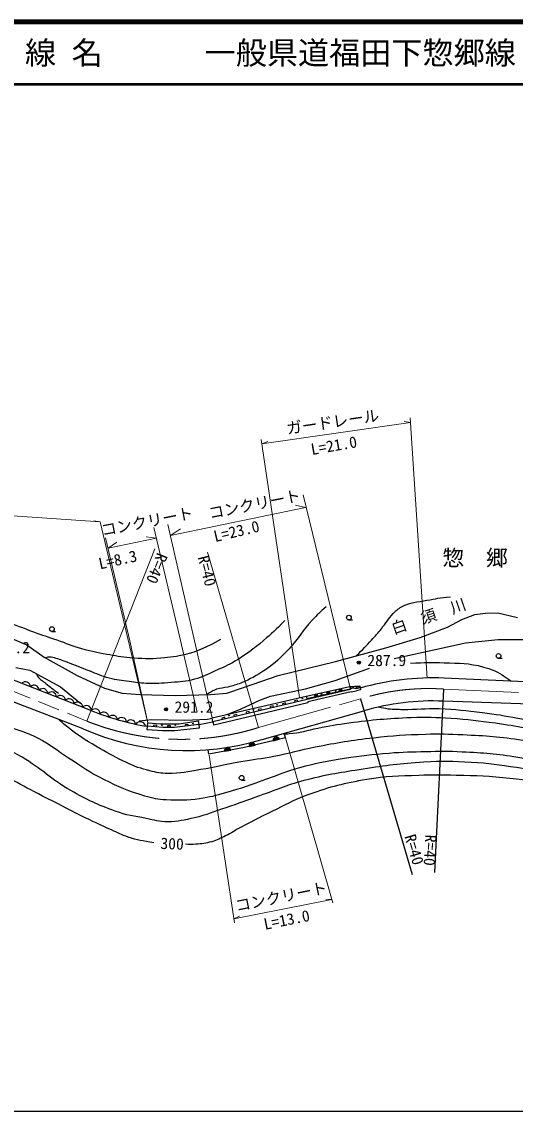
# Model space of a CAD drawing. Units: millimetres, scale not verified. Extents: x 40000 to 680000, y 20000 to 380000.
# Drawn here: x 187366 to 266628, y 205000 to 380000 of the extents above; entities that cross this region are included whole.
import ezdxf
from ezdxf.enums import TextEntityAlignment as Align

# ---------------------------------------------------------------- set-up
doc = ezdxf.new("R2010")
doc.units = ezdxf.units.MM
doc.header["$LTSCALE"] = 1000
doc.header["$PDMODE"] = 32
doc.header["$PDSIZE"] = 500
doc.linetypes.add('CHAIN', pattern=[18.5, 12, -1.5, 3.5, -1.5])
for name, color, linetype, lineweight in [('M-BGD', 7, 'Continuous', 25), ('M-BMK', 2, 'CHAIN', 13), ('M-STR-HTXT', 7, 'Continuous', 13), ('M-TTL', 2, 'Continuous', 140), ('M-TTL-BAND', 7, 'Continuous', 25), ('M-TTL-LINE', 7, 'Continuous', 50), ('M-TTL-TXT', 7, 'Continuous', 13)]:
    doc.layers.add(name, color=color, linetype=linetype, lineweight=lineweight)
doc.styles.add('ＭＳ ゴシック', font='')
doc.styles.get('ＭＳ ゴシック').set_extended_font_data('MS Gothic')

msp = doc.modelspace()

# ---------------------------------------------------------------- hatches: boundary and pattern name
at = {"layer": 'M-BGD'}
for points in [[(228736, 264745, 1), (227764, 264513)], [(220929, 263012, 0.41421), (220348, 263416, 0.41421), (219945, 262835)], [(224845, 263817, 0.41421), (224243, 264187, 0.41421), (223873, 263585)]]:
    msp.add_hatch(color=256, dxfattribs=at).paths.add_polyline_path(points)

# ---------------------------------------------------------------- linework, layer by layer
for p, q in [((239901, 283920), (240491, 283924)), ((255734, 282751), (258068, 283979)), ((258068, 283979), (260155, 284797)), ((260155, 284797), (261875, 285002)), ((261875, 285002), (263839, 285043)), ((263839, 285043), (267001, 284333)), ((192191, 282077), (192781, 282081)), ((251354, 281113), (255734, 282751)), ((185244, 281154), (188150, 279926)), ((245822, 279438), (251354, 281113)), ((253558, 279123), (258634, 280242)), ((258634, 280242), (263901, 280760)), ((263901, 280760), (270833, 280787)), ((198480, 269395), (173153, 279276)), ((188150, 279926), (190934, 277961)), ((237764, 277224), (245822, 279438)), ((247172, 277704), (253558, 279123)), ((190934, 277961), (196255, 274973)), ((228553, 274973), (237764, 277224)), ((263941, 277749), (264530, 277753)), ((197216, 266447), (174681, 275043)), ((186430, 276271), (188640, 275862)), ((188640, 275862), (193607, 273187)), ((196255, 274973), (200636, 272967)), ((222986, 273049), (228553, 274973)), ((237702, 274210), (243242, 276148)), ((193607, 273187), (196863, 270514)), ((220325, 272148), (222986, 273049)), ((232954, 272873), (237702, 274210)), ((272598, 273786), (255198, 274573)), ((200636, 272967), (203501, 272148)), ((203501, 272148), (206366, 271944)), ((206366, 271944), (212016, 271780)), ((212016, 271780), (217706, 271944)), ((217706, 271944), (220325, 272148)), ((225613, 271018), (227305, 271645)), ((227305, 271645), (232954, 272873)), ((253728, 243328), (255147, 272812)), ((220360, 268742), (222611, 269626)), ((222611, 269626), (225613, 271018)), ((241757, 271230), (250062, 242999)), ((272295, 270258), (255053, 270864)), ((206237, 267715), (208229, 267906)), ((208229, 267906), (213551, 267797)), ((213551, 267797), (217208, 267961)), ((217208, 267961), (217944, 268115)), ((225953, 264728), (242322, 269309)), ((229709, 264977), (223162, 263415)), ((229709, 264977), (229509, 265723)), ((217413, 262378), (217318, 263057)), ((223162, 263415), (217413, 262378)), ((222679, 258189), (223269, 258193))]:
    msp.add_line(p, q, dxfattribs=at)
for points in [[(228736, 264745, 1), (227764, 264513)], [(220929, 263012, 0.41421), (220348, 263416, 0.41421), (219945, 262835)], [(224845, 263817, 0.41421), (224243, 264187, 0.41421), (223873, 263585)]]:
    msp.add_lwpolyline(points, format="xyb", close=True, dxfattribs=at)
for centre, radius in [((239907, 284295), 375), ((192197, 282452), 375), ((263946, 278124), 375), ((241515, 277060), 150), ((241515, 277060), 120), ((241515, 277060), 90), ((241515, 277060), 60), ((241515, 277060), 30), ((241515, 277060), 20), ((210544, 269571), 150), ((210544, 269571), 120), ((210544, 269571), 90), ((210544, 269571), 60), ((210544, 269571), 30), ((210544, 269571), 20), ((222685, 258564), 375)]:
    msp.add_circle(centre, radius, dxfattribs=at)
for centre, radius, start, end in [((187951, 273167), 812, 1.30783, 136.0681), ((189348, 272622), 812, 1.30783, 136.0681), ((253574, 230519), 44084, 87.88984, 105.58403), ((190746, 272077), 812, 1.30783, 136.0681), ((192143, 271531), 812, 1.30783, 136.0681), ((193540, 270986), 812, 1.30783, 136.0681), ((194938, 270441), 812, 1.30783, 136.0681), ((196335, 269896), 812, 1.30783, 136.0681), ((197733, 269351), 812, 1.30783, 136.0681), ((199138, 268815), 812, 2.12949, 136.88976), ((253340, 232009), 38893, 87.47536, 106.45716), ((213494, 305212), 38837, 247.25776, 261.18177), ((200544, 268290), 812, 2.12949, 136.88976), ((201949, 267766), 812, 8.8387, 136.88976), ((203414, 267441), 800, 4.27408, 145.83974), ((204874, 267051), 800, 8.7025, 145.83974), ((213881, 303965), 41052, 246.05054, 287.10172), ((206387, 266702), 862, 12.17492, 146.912), ((207951, 266413), 862, 146.91187, 146.912)]:
    msp.add_arc(centre, radius, start, end, dxfattribs=at)
for points, knots in [([(169494, 290001), (170776, 289610), (171137, 289505), (172166, 289117), (173051, 288783), (173537, 288570), (174404, 288189), (175798, 287577), (176539, 287146), (177933, 286534), (179146, 286001), (179836, 285726), (181062, 285224), (182443, 284658), (183221, 284351), (184610, 283805), (186425, 283091), (187435, 282671), (189268, 282003), (190716, 281476), (191541, 281218), (192997, 280712), (194547, 280173), (195385, 279778), (196963, 279329), (198517, 278887), (199412, 278724), (201002, 278438), (202451, 278176), (203264, 278000), (204732, 277892), (206674, 277748), (207777, 277651), (209717, 277819), (211293, 277956), (212182, 278064), (213719, 278438), (216041, 279001), (216894, 279536), (219359, 280803)], [0, 0, 0, 0, 1, 1, 1, 2, 2, 2, 3, 3, 3, 4, 4, 4, 5, 5, 5, 6, 6, 6, 7, 7, 7, 8, 8, 8, 9, 9, 9, 10, 10, 10, 11, 11, 11, 12, 12, 12, 13, 13, 13, 13]), ([(241063, 278131), (242281, 279326), (242626, 279647), (243559, 280683), (244186, 281380), (244536, 281773), (245124, 282503), (245880, 283441), (246199, 284055), (247016, 284941), (247472, 285435), (247773, 285690), (248362, 286014), (249809, 286809), (250837, 286744), (252456, 287069), (253915, 287363), (254434, 287433), (256222, 287651)], [0, 0, 0, 0, 1, 1, 1, 2, 2, 2, 3, 3, 3, 4, 4, 4, 5, 5, 5, 6, 6, 6, 6]), ([(236262, 286039), (235186, 285081), (234886, 284771), (234052, 283910), (232438, 282244), (231899, 280990), (230313, 279298), (228949, 277844), (228155, 277014), (226492, 275914), (225037, 274950), (224177, 274448), (222562, 273785), (221767, 273459), (221297, 273333), (220461, 273130), (219764, 272961), (219333, 273023), (218660, 272776), (218011, 272537), (217759, 272370), (217107, 271927)], [0, 0, 0, 0, 1, 1, 1, 2, 2, 2, 3, 3, 3, 4, 4, 4, 5, 5, 5, 6, 6, 6, 7, 7, 7, 7]), ([(229621, 283841), (228083, 282259), (227604, 281792), (226200, 280603), (224512, 279172), (223508, 278421), (221615, 277273), (220441, 276561), (219702, 276307), (218450, 275745), (217162, 275166), (216467, 274743), (215102, 274380), (213680, 274003), (212838, 273987), (211373, 273853), (209801, 273709), (208911, 273675), (207334, 273725), (206269, 273760), (205678, 273876), (204623, 274017), (203366, 274184), (202644, 274212), (201421, 274544), (200121, 274897), (199443, 275253), (198182, 275727), (196790, 276250), (196028, 276589), (194635, 277109), (193851, 277402), (193422, 277600), (192615, 277819), (192215, 277927), (191966, 278008), (191560, 277928), (191410, 277899), (191341, 277887), (191183, 277821)], [0, 0, 0, 0, 1, 1, 1, 2, 2, 2, 3, 3, 3, 4, 4, 4, 5, 5, 5, 6, 6, 6, 7, 7, 7, 8, 8, 8, 9, 9, 9, 10, 10, 10, 11, 11, 11, 12, 12, 12, 13, 13, 13, 13]), ([(249800, 276967), (252331, 277107), (253094, 277130), (255203, 277049), (257694, 276953), (259146, 277021), (261548, 276353), (262770, 276014), (263453, 275744), (264536, 275084), (265120, 274729), (265346, 274585), (265972, 274086)], [0, 0, 0, 0, 1, 1, 1, 2, 2, 2, 3, 3, 3, 4, 4, 4, 4]), ([(166603, 275489), (167301, 274842), (167588, 274663), (168260, 274188), (170338, 272719), (171915, 272635), (174237, 271595), (176003, 270804), (176939, 270242), (178712, 269466), (181012, 268461), (182332, 267972), (184662, 267038), (186736, 266206), (187995, 265957), (189983, 264936), (192014, 263894), (192964, 262987), (194895, 261771), (197066, 260403), (198185, 259458), (200490, 258332), (202987, 257112), (204412, 256413), (207094, 255685), (208422, 255324), (209186, 255120), (210560, 255057), (212659, 254962), (213858, 254935), (215936, 255248), (217598, 255499), (218522, 255716), (220139, 256176), (222755, 256921), (224169, 257506), (226743, 258387), (228803, 259092), (229913, 259628), (232010, 260215), (234776, 260990), (236379, 261229), (239215, 261689), (241991, 262139), (243561, 262313), (246365, 262535), (248672, 262718), (249972, 262735), (252287, 262780), (254557, 262825), (255832, 262870), (258099, 262753), (261608, 262573), (263582, 262438), (267051, 261880), (270676, 261297), (272688, 260812), (276220, 259806), (278444, 259172), (279704, 258833), (281842, 257950), (283019, 257464), (283434, 257290), (284816, 256613)], [0, 0, 0, 0, 1, 1, 1, 2, 2, 2, 3, 3, 3, 4, 4, 4, 5, 5, 5, 6, 6, 6, 7, 7, 7, 8, 8, 8, 9, 9, 9, 10, 10, 10, 11, 11, 11, 12, 12, 12, 13, 13, 13, 14, 14, 14, 15, 15, 15, 16, 16, 16, 17, 17, 17, 18, 18, 18, 19, 19, 19, 20, 20, 20, 21, 21, 21, 21]), ([(189641, 275323), (189742, 275115), (189795, 275048), (189909, 274881), (190303, 274305), (190710, 274143), (191243, 273692), (191997, 273056), (192274, 272864), (193245, 272152)], [0, 0, 0, 0, 1, 1, 1, 2, 2, 2, 3, 3, 3, 3]), ([(281323, 256422), (278702, 257501), (277870, 257789), (275592, 258469), (272261, 259462), (270297, 259668), (266859, 260188), (264026, 260616), (262433, 260861), (259573, 261034), (256594, 261214), (254912, 261228), (251932, 261061), (248107, 260847), (245976, 260521), (242189, 259942), (238661, 259403), (236671, 259124), (233211, 258250), (230145, 257476), (228530, 256692), (225542, 255658), (223436, 254929), (222281, 254451), (220166, 253747), (218193, 253090), (217119, 252596), (215090, 252137), (213439, 251764), (212499, 251490), (210806, 251482), (209435, 251476), (208684, 251761), (207340, 252028), (205385, 252417), (204246, 252519), (202373, 253202), (199482, 254254), (197895, 254980), (195223, 256504), (192012, 258334), (190608, 259986), (187418, 261852), (185200, 263150), (183905, 263797), (181551, 264827), (178990, 265947), (177494, 266428), (174892, 267447), (173006, 268185), (171922, 268531), (170061, 269330), (168029, 270202), (166854, 270669), (165013, 271895), (164326, 272353), (164066, 272514), (163293, 273123)], [0, 0, 0, 0, 1, 1, 1, 2, 2, 2, 3, 3, 3, 4, 4, 4, 5, 5, 5, 6, 6, 6, 7, 7, 7, 8, 8, 8, 9, 9, 9, 10, 10, 10, 11, 11, 11, 12, 12, 12, 13, 13, 13, 14, 14, 14, 15, 15, 15, 16, 16, 16, 17, 17, 17, 18, 18, 18, 19, 19, 19, 19]), ([(317469, 267360), (315394, 267006), (314753, 266846), (313048, 266377), (310182, 265590), (308592, 264986), (305966, 263594), (304356, 262740), (303608, 262004), (302077, 261015), (300851, 260223), (300206, 259708), (298925, 259009), (298128, 258574), (297718, 258209), (296837, 257986), (296325, 257855), (296001, 257784), (295487, 257904), (294804, 258063), (294501, 258380), (293890, 258722), (292113, 259719), (291241, 260494), (289428, 261424), (287786, 262267), (286836, 262684), (285130, 263389), (283503, 264062), (282595, 264462), (280914, 264985), (278207, 265828), (276640, 266132), (273873, 266746), (271215, 267335), (269717, 267622), (267037, 268097), (264821, 268489), (263581, 268731), (261347, 268997), (258653, 269319), (257139, 269496), (254429, 269611), (252151, 269708), (250872, 269455), (248593, 269497), (247675, 269515), (247155, 269484), (246246, 269607), (245605, 269693), (245372, 269736), (244619, 269912)], [0, 0, 0, 0, 1, 1, 1, 2, 2, 2, 3, 3, 3, 4, 4, 4, 5, 5, 5, 6, 6, 6, 7, 7, 7, 8, 8, 8, 9, 9, 9, 10, 10, 10, 11, 11, 11, 12, 12, 12, 13, 13, 13, 14, 14, 14, 15, 15, 15, 16, 16, 16, 17, 17, 17, 17]), ([(280172, 261045), (277645, 262115), (276858, 262425), (274660, 263091), (272061, 263879), (270551, 264167), (267864, 264565), (264127, 265119), (262006, 265270), (258231, 265438), (255877, 265543), (254555, 265594), (252200, 265520), (248953, 265418), (247131, 265311), (243904, 264947), (240205, 264530), (238145, 264169), (234489, 263473), (231880, 262977), (230466, 262471), (227857, 261972), (225790, 261577), (224607, 261497), (222536, 261126), (220002, 260673), (218612, 260260), (216068, 259871), (214020, 259558), (212872, 259217), (210801, 259243), (209669, 259258), (209036, 259416), (207935, 259680), (206431, 260041), (205607, 260353), (204197, 260990), (202467, 261772), (201552, 262327), (199912, 263282), (198060, 264361), (196993, 264942), (195300, 266257), (194476, 266897), (194179, 267125), (193245, 267962)], [0, 0, 0, 0, 1, 1, 1, 2, 2, 2, 3, 3, 3, 4, 4, 4, 5, 5, 5, 6, 6, 6, 7, 7, 7, 8, 8, 8, 9, 9, 9, 10, 10, 10, 11, 11, 11, 12, 12, 12, 13, 13, 13, 14, 14, 14, 15, 15, 15, 15]), ([(292393, 257539), (290150, 258738), (289545, 259044), (287699, 259968), (284743, 261446), (283146, 262439), (280031, 263543), (277283, 264516), (275696, 264945), (272853, 265590), (269207, 266416), (267139, 266778), (263438, 267309), (260679, 267705), (259125, 267898), (256343, 268073), (253842, 268230), (252433, 268320), (249930, 268209), (246007, 268036), (243807, 267851), (239914, 267336), (237953, 267077), (236869, 266833), (234920, 266490), (233118, 266173), (232149, 265684), (230320, 265597), (230019, 265583), (229906, 265567), (229548, 265576)], [0, 0, 0, 0, 1, 1, 1, 2, 2, 2, 3, 3, 3, 4, 4, 4, 5, 5, 5, 6, 6, 6, 7, 7, 7, 8, 8, 8, 9, 9, 9, 10, 10, 10, 10]), ([(208596, 248133), (206670, 248434), (206023, 248492), (204461, 249034), (203378, 249409), (202806, 249712), (201760, 250180), (199840, 251037), (198773, 251538), (196888, 252472), (194460, 253676), (193122, 254394), (190707, 255624), (187062, 257481), (185103, 258692), (181374, 260373), (178109, 261844), (176208, 262502), (172859, 263770), (170258, 264755), (168832, 265423), (166146, 266145), (163986, 266725), (162726, 266898), (160497, 267086), (158489, 267255), (157351, 267198), (155339, 267086), (152982, 266955), (151647, 266924), (149322, 266513), (147897, 266261), (147149, 265871), (145719, 265653), (143758, 265354), (142626, 265377), (140643, 265449), (138715, 265518), (137638, 265680), (135731, 265981), (134505, 266174), (133843, 266417), (132620, 266636), (131267, 266878), (130514, 267102), (129141, 267168), (127602, 267242), (126721, 267145), (125211, 266840), (123246, 266444), (122253, 265814), (120421, 264998), (117285, 263602), (116245, 262787), (112848, 260536)], [0, 0, 0, 0, 1, 1, 1, 2, 2, 2, 3, 3, 3, 4, 4, 4, 5, 5, 5, 6, 6, 6, 7, 7, 7, 8, 8, 8, 9, 9, 9, 10, 10, 10, 11, 11, 11, 12, 12, 12, 13, 13, 13, 14, 14, 14, 15, 15, 15, 16, 16, 16, 17, 17, 17, 18, 18, 18, 18]), ([(279168, 255379), (276376, 256333), (275534, 256598), (273151, 257180), (270313, 257872), (268685, 258126), (265782, 258449), (262424, 258822), (260523, 258858), (257145, 258940), (254795, 258997), (253476, 259038), (251127, 258940), (247858, 258804), (246001, 258839), (242777, 258285), (239081, 257650), (237011, 257146), (233484, 255870), (231405, 255117), (230313, 254508), (228327, 253537), (226040, 252418), (224760, 251786), (222514, 250589), (221560, 250081), (221073, 249706), (220099, 249238), (219252, 248833), (218784, 248576), (217888, 248297), (216914, 247994), (216328, 247941), (215309, 247887), (214671, 247854), (214432, 247849), (213672, 247887)], [0, 0, 0, 0, 1, 1, 1, 2, 2, 2, 3, 3, 3, 4, 4, 4, 5, 5, 5, 6, 6, 6, 7, 7, 7, 8, 8, 8, 9, 9, 9, 10, 10, 10, 11, 11, 11, 12, 12, 12, 12])]:
    msp.add_open_spline(points, degree=3, knots=knots, dxfattribs=at)
for p in [(241515, 277060), (210544, 269571)]:
    msp.add_point(p, dxfattribs=at)
at = {"layer": 'M-BMK'}
for p, q in [((177571, 275888), (197796, 267663)), ((255147, 272812), (272504, 272036)), ((225414, 266642), (241757, 271230))]:
    msp.add_line(p, q, dxfattribs=at)
for centre, radius, start, end in [((252694, 236132), 36763, 86.17437, 107.30854), ((213035, 305797), 41065, 248.21694, 287.54521)]:
    msp.add_arc(centre, radius, start, end, dxfattribs=at)
at = {"layer": 'M-STR-HTXT'}
for p, q in [((225941, 312192), (249794, 315654)), ((249794, 315654), (248796, 315772)), ((252481, 274585), (249746, 316375)), ((231996, 271437), (225832, 312927)), ((225941, 312192), (226864, 312589)), ((232565, 304017), (240037, 273218)), ((232962, 301982), (231353, 302332)), ((180830, 300955), (199950, 299695)), ((199950, 299695), (198956, 299842)), ((199950, 299695), (207630, 267367)), ((217930, 268179), (210820, 299268)), ((208975, 297064), (207343, 297256)), ((197796, 267663), (208739, 295336)), ((217172, 294817), (225414, 266642)), ((237345, 238469), (229709, 264977)), ((217447, 262175), (221547, 235240)), ((221447, 235898), (237196, 238984)), ((237196, 238984), (236195, 239052)), ((221447, 235898), (222349, 236339))]:
    msp.add_line(p, q, dxfattribs=at)
for points in [[(232962, 301982), (211231, 297474), (212884, 298551)], [(208577, 298778), (212470, 282195), (215542, 269109)], [(207630, 267367), (204710, 280586), (200834, 297087)], [(208979, 297065), (201219, 295430), (202629, 296426)]]:
    msp.add_lwpolyline(points, dxfattribs=at)
at = {"layer": 'M-TTL'}
msp.add_line((680000, 380000), (40000, 380000), dxfattribs=at)
at = {"layer": 'M-TTL-BAND'}
for p, q in [((233042, 271679), (240037, 273218)), ((240037, 273218), (241692, 273356)), ((240037, 273218), (240107, 272874)), ((241692, 273356), (241731, 272983)), ((217930, 268179), (233042, 271679)), ((233042, 271679), (233159, 271303)), ((233159, 271303), (240107, 272874)), ((233159, 271303), (233198, 271150)), ((240166, 272758), (233198, 271150)), ((240256, 272368), (233297, 270762)), ((234871, 271946), (234383, 271836)), ((234383, 271836), (234438, 271592)), ((234926, 271703), (234871, 271946)), ((236822, 272388), (236334, 272277)), ((236334, 272277), (236389, 272033)), ((236877, 272144), (236822, 272388)), ((238772, 272829), (238285, 272718)), ((238285, 272718), (238340, 272474)), ((238827, 272585), (238772, 272829)), ((240721, 272956), (240107, 272874)), ((240107, 272874), (240166, 272758)), ((240256, 272368), (241129, 272544)), ((241065, 272837), (240721, 272956)), ((241731, 272983), (241065, 272837)), ((241795, 272690), (241129, 272544)), ((241731, 272983), (241795, 272690)), ((233198, 271153), (218064, 267558)), ((233334, 270620), (218191, 267023)), ((225821, 269657), (225334, 269542)), ((225334, 269542), (225392, 269299)), ((225879, 269414), (225821, 269657)), ((227767, 270120), (227280, 270004)), ((227280, 270004), (227338, 269761)), ((227825, 269877), (227767, 270120)), ((229713, 270582), (229226, 270466)), ((229226, 270466), (229284, 270223)), ((229770, 270339), (229713, 270582)), ((231658, 271044), (231172, 270929)), ((231172, 270929), (231230, 270685)), ((231716, 270801), (231658, 271044)), ((233297, 270762), (233334, 270620)), ((218064, 267558), (217930, 268179)), ((219983, 268271), (219497, 268155)), ((219497, 268155), (219555, 267912)), ((220041, 268027), (219983, 268271)), ((221929, 268733), (221443, 268617)), ((221443, 268617), (221501, 268374)), ((221987, 268490), (221929, 268733)), ((223875, 269195), (223389, 269080)), ((223389, 269080), (223446, 268836)), ((223933, 268952), (223875, 269195)), ((207502, 266285), (207541, 266834)), ((209993, 266110), (207502, 266285)), ((207541, 266834), (207630, 267367)), ((210016, 266659), (207541, 266834)), ((207630, 267367), (209672, 267221)), ((208547, 267014), (208529, 266764)), ((209046, 266978), (208547, 267014)), ((209028, 266729), (209046, 266978)), ((209672, 267221), (212647, 267248)), ((211945, 266082), (209993, 266110)), ((211916, 266632), (210016, 266659)), ((210750, 266899), (210747, 266649)), ((211250, 266892), (210750, 266899)), ((211247, 266642), (211250, 266892)), ((215818, 267099), (211916, 266632)), ((215883, 266553), (211945, 266082)), ((212647, 267248), (215724, 267718)), ((214085, 267143), (213589, 267084)), ((213589, 267084), (213619, 266836)), ((214115, 266895), (214085, 267143)), ((215724, 267718), (215818, 267099)), ((215818, 267099), (218064, 267558)), ((215818, 267099), (215883, 266553)), ((218064, 267558), (218191, 267023)), ((40000, 205000), (579000, 205000))]:
    msp.add_line(p, q, dxfattribs=at)
for centre in [(241013, 273220), (232419, 271288), (235506, 271999), (237783, 272529), (224578, 269461), (228378, 270299), (220635, 268559), (209871, 266991), (212025, 266986), (214876, 267274)]:
    msp.add_circle(centre, 50, dxfattribs=at)
for centre, radius, start, end in [((240423, 272849), 317, 19.86146, 175.43296), ((241421, 272805), 358, 29.86505, 174.84174), ((234737, 271508), 250, 12.96805, 192.96805), ((236686, 271956), 250, 12.96805, 192.96805), ((238635, 272405), 250, 12.96805, 192.96805)]:
    msp.add_arc(centre, radius, start, end, dxfattribs=at)
at = {"layer": 'M-TTL-LINE'}
msp.add_line((40000, 370000), (680000, 370000), dxfattribs=at)

# ---------------------------------------------------------------- texts
at = {"layer": 'M-BGD', "style": 'ＭＳ ゴシック'}
for s, height, p in [('惣\u3000郷', 2566, (254939, 291843)), ('292.2', 1833, (182448, 278006)), ('287.9', 1833, (242880, 275950)), ('291.2', 1833, (211909, 268461))]:
    msp.add_text(s, height=height, dxfattribs=at).set_placement(p, align=Align.BOTTOM_LEFT)
for s, rotation, p in [('白\u3000須\u3000川', 19.116, (247273, 281066)), ('300', 357.754, (209589, 246588)), ('R=40', 286.394, (248294, 249007)), ('R=40', 266.479, (251663, 249501))]:
    msp.add_text(s, height=1833, rotation=rotation, dxfattribs=at).set_placement(p, align=Align.BOTTOM_LEFT)
at = {"layer": 'M-STR-HTXT', "style": 'ＭＳ ゴシック'}
for s, rotation, p in [('ガードレール', 8.284, (230097, 313211)), ('L=21.0', 9.797, (234062, 309856)), ('コンクリート', 11.323, (217677, 299593)), ('コンクリート', 11.035, (200411, 296857)), ('L=23.0', 13.325, (218552, 295881)), ('L=8.3', 12.356, (200041, 291490)), ('R=40', 248.423, (208625, 295047)), ('R=40', 284.29, (215091, 293854)), ('コンクリート', 11.51, (221964, 236530)), ('L=13.0', 11.308, (226539, 233588))]:
    msp.add_text(s, height=1833, rotation=rotation, dxfattribs=at).set_placement(p, align=Align.BOTTOM_LEFT)
at = {"layer": 'M-TTL-TXT', "style": 'ＭＳ ゴシック'}
for s, p in [('路 線 名', (180380, 375000)), ('一般県道福田下惣郷線', (216734, 375000))]:
    msp.add_text(s, height=3666, dxfattribs=at).set_placement(p, align=Align.MIDDLE_LEFT)

doc.saveas('drawing.dxf')
